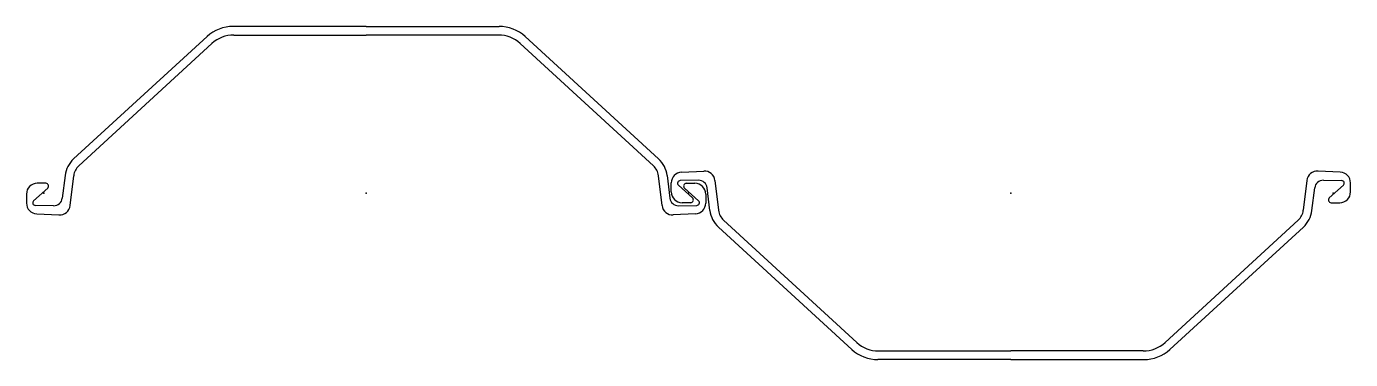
# Model space of a CAD drawing. Extents: x -16 to 1216, y -155 to 155.
import ezdxf

# ---------------------------------------------------------------- set-up
doc = ezdxf.new("R2010")
doc.units = 0
doc.header["$MEASUREMENT"] = 0
doc.layers.get('0').update_dxf_attribs({"color": 5, "linetype": 'CONTINUOUS'})

msp = doc.modelspace()

# ---------------------------------------------------------------- linework, layer by layer
at = {"linetype": 'Continuous'}
for p, q in [((300, 155), (176.31996, 155)), ((300, 155), (423.68005, 155)), ((151.99829, 145.5416), (27.82838, 31.75726)), ((32.67879, 25.35272), (156.61478, 139.10207)), ((176.90021, 147), (300, 147)), ((423.09979, 147), (300, 147)), ((567.32123, 25.35272), (443.38522, 139.10207)), ((448.00171, 145.5416), (572.17163, 31.75726)), ((19.89651, 16.30422), (17.35968, -4.83597)), ((24.59894, -11.64315), (27.92845, 16.08969)), ((575.40106, -11.64315), (572.07153, 16.08969)), ((580.10352, 16.30422), (582.64032, -4.83597)), ((593.52698, 19.46114), (614.1972, 20.43995)), ((1206.47302, 19.46114), (1185.80273, 20.43995)), ((-9.34156, -7.25564), (3.72781, 4.65201)), ((2.04409, 9), (-6, 9)), ((584, 1), (584, 9.47233)), ((590.65845, 7.25564), (603.72784, -4.65201)), ((609.28552, 11.88173), (592.30121, 11.6033)), ((609.34155, -7.25564), (596.27216, 4.65201)), ((597.95593, 9), (606, 9)), ((619.89648, -16.30422), (617.35968, 4.83597)), ((624.59894, 11.64315), (627.92847, -16.08969)), ((1175.401, 11.64315), (1172.07153, -16.08969)), ((1180.10352, -16.30422), (1182.64026, 4.83597)), ((1190.71448, 11.88173), (1207.69885, 11.6033)), ((1209.34155, 7.25564), (1196.27222, -4.65201)), ((1216, 1), (1216, 9.47233)), ((-16, -1), (-16, -9.47233)), ((9.28554, -11.88173), (-7.69881, -11.6033)), ((590.71448, -11.88173), (607.69879, -11.6033)), ((602.04407, -9), (594, -9)), ((616, -1), (616, -9.47233)), ((1197.95593, -9), (1206, -9)), ((-6.47301, -19.46114), (14.19723, -20.43995)), ((606.47302, -19.46114), (585.8028, -20.43995)), ((751.99829, -145.5416), (627.82837, -31.75726)), ((632.67877, -25.35272), (756.61475, -139.10207)), ((1167.32117, -25.35272), (1043.38525, -139.10207)), ((1048.00171, -145.5416), (1172.17163, -31.75726)), ((776.90021, -147), (900, -147)), ((1023.09979, -147), (900, -147)), ((900, -155), (776.31995, -155)), ((900, -155), (1023.68005, -155))]:
    msp.add_line(p, q, dxfattribs=at)
for centre, radius, start, end in [((176.31996, 119), 36, 90, 132.50091), ((423.68005, 119), 36, 47.4991, 90), ((176.90021, 117), 30, 90, 132.54593), ((423.09979, 117), 30, 47.45407, 90), ((44.71843, 13.32559), 25, 132.5009, 173.15722), ((42.82151, 14.30169), 15, 132.54594, 173.15404), ((557.17847, 14.30169), 15, 6.84595, 47.45394), ((555.28156, 13.32559), 25, 6.84276, 47.49905), ((594, 9.47233), 10, 92.71123, 180), ((614.67023, 10.45115), 10, 6.84596, 92.71123), ((1185.32971, 10.45115), 10, 87.28877, 173.15404), ((1206, 9.47233), 10, 0, 87.28877), ((-6, -1), 10, 90, 180), ((2.04409, 6.5), 2.5, 312.337, 90), ((594, 1), 10, 180, 270), ((592.34216, 9.10363), 2.5, 90.93865, 227.66315), ((597.95593, 6.5), 2.5, 90, 227.66212), ((606, -1), 10, 0, 90), ((609.41669, 3.8828), 8, 6.84279, 90.93944), ((1190.58337, 3.8828), 8, 89.061, 173.15731), ((1206, 1), 10, 270, 0), ((1207.65784, 9.10363), 2.5, 312.33685, 89.05995), ((-6, -9.47233), 10, 180, 267.28885), ((-7.65783, -9.10363), 2.5, 132.337, 269.06081), ((9.41667, -3.8828), 8, 269.06081, 353.15723), ((14.67024, -10.45115), 10, 267.28886, 353.15404), ((585.32977, -10.45115), 10, 186.84596, 272.71123), ((590.58331, -3.8828), 8, 186.84279, 270.93944), ((602.04407, -6.5), 2.5, 270, 47.66212), ((606, -9.47233), 10, 272.71123, 0), ((607.65784, -9.10363), 2.5, 270.93865, 47.66315), ((1197.95593, -6.5), 2.5, 132.33684, 270), ((644.71844, -13.32559), 25, 186.84276, 227.49905), ((642.82153, -14.30169), 15, 186.84595, 227.45394), ((1157.17847, -14.30169), 15, 312.54589, 353.15405), ((1155.28162, -13.32559), 25, 312.50085, 353.15722), ((776.31995, -119), 36, 227.4991, 270), ((776.90021, -117), 30, 227.45403, 270), ((1023.09979, -117), 30, 270, 312.54597), ((1023.68005, -119), 36, 270, 312.5009)]:
    msp.add_arc(centre, radius, start, end, dxfattribs=at)
for p in [(0, 0), (300, 0), (600, 0), (900, 0), (1200, 0)]:
    msp.add_point(p, dxfattribs=at)

doc.saveas('drawing.dxf')
